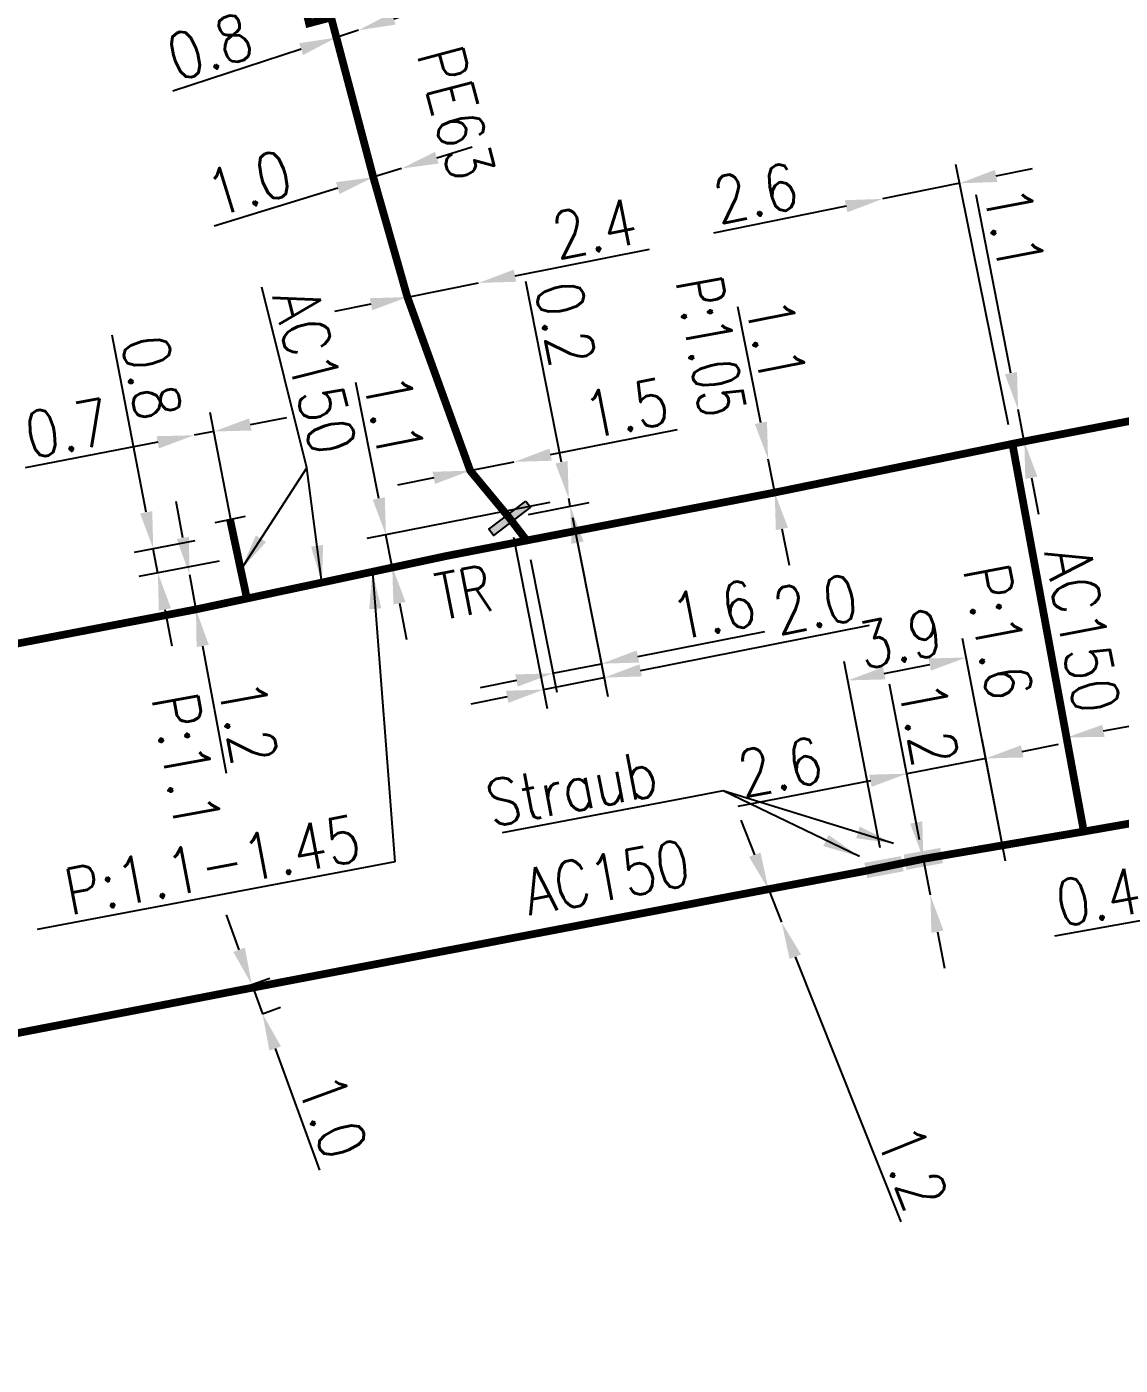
# Model space of a CAD drawing. Header units: millimetres. Extents: x 150998 to 151977, y 126997 to 128005.
# Drawn here: x 151054.68 to 151090.05, y 127779.67 to 127822.97 of the extents above; entities that cross this region are included whole.
import ezdxf
from ezdxf.enums import TextEntityAlignment as Align

# ---------------------------------------------------------------- set-up
doc = ezdxf.new("R2010")
doc.units = ezdxf.units.MM
doc.header["$PDMODE"] = 34
doc.linetypes.add('L_100_AP', pattern=[14, 10, -1.5, 1, -1.5])
doc.linetypes.add('L_100_PE', pattern=[14, 10, -1.5, 1, -1.5])
doc.layers.get('0').update_dxf_attribs({"linetype": 'CONTINUOUS'})
doc.layers.get('DEFPOINTS').update_dxf_attribs({"linetype": 'CONTINUOUS'})
doc.layers.add('L_140', color=3, linetype='CONTINUOUS')
doc.layers.add('L_340', color=7, linetype='CONTINUOUS')
doc.styles.add('G_ROMANS', font='ROMANS.SHX', dxfattribs={"width": 0.75})
doc.styles.get("Standard").update_dxf_attribs({"font": 'romans.shx', "width": 0.85})
doc.dimstyles.get("Standard").update_dxf_attribs({"dimtxt": 1.5, "dimasz": 1.2, "dimexe": 0.625, "dimexo": 0.625, "dimgap": 0.25, "dimtad": 1, "dimdec": 1, "dimzin": 0, "dimdsep": 46, "dimtxsty": 'Standard', "dimcen": -0.5, "dimadec": 0, "dimazin": 0, "dimtfac": 1, "dimtdec": 1, "dimtmove": 0, "dimatfit": 3, "dimfxl": 0, "dimtolj": 1, "dimtzin": 0, "dimarcsym": 0})

# ---------------------------------------------------------------- blocks, each defined once
blk = doc.blocks.new('*D118')
at = {"layer": 'DEFPOINTS', "color": 0, "linetype": 'Continuous', "transparency": 16777216}
for p in [(151059.946, 127805.254), (151059.946, 127805.254), (151060.154, 127804.123)]:
    blk.add_point(p, dxfattribs=at)
at = {"layer": 'L_140', "color": 0, "linetype": 'Continuous', "lineweight": -2, "transparency": 16777216}
for p, q in [((151059.729, 127806.434), (151059.511, 127807.614)), ((151059.946, 127805.254), (151060.154, 127804.123)), ((151060.371, 127802.943), (151061.13, 127798.823))]:
    blk.add_line(p, q, dxfattribs=at)
at = {"layer": 'L_140', "color": 0, "linetype": 'Continuous', "transparency": 16777216}
for points in [[(151059.925, 127806.47), (151059.532, 127806.398), (151059.946, 127805.254)], [(151060.568, 127802.979), (151060.175, 127802.907), (151060.154, 127804.123)]]:
    blk.add_solid(points, dxfattribs=at)
at = {"layer": 'L_140', "color": 0, "linetype": 'Continuous', "transparency": 16777216, "insert": (151061.843, 127800.474), "char_height": 1.5, "attachment_point": 5, "rotation": 280.4315}
blk.add_mtext('\\A1;1.2', dxfattribs=at)
blk = doc.blocks.new('*D119')
at = {"layer": 'DEFPOINTS', "color": 0, "linetype": 'Continuous', "transparency": 16777216}
for p in [(151060.096, 127809.756), (151060.096, 127809.756), (151061.519, 127805.801)]:
    blk.add_point(p, dxfattribs=at)
at = {"layer": 'L_340', "color": 0, "linetype": 'Continuous', "lineweight": -2, "transparency": 16777216}
for p, q in [((151061.401, 127806.414), (151060.616, 127810.493)), ((151061.913, 127810.106), (151063.091, 127810.332)), ((151060.734, 127809.879), (151060.096, 127809.756)), ((151058.918, 127809.529), (151054.625, 127808.703))]:
    blk.add_line(p, q, dxfattribs=at)
at = {"layer": 'L_340', "color": 0, "linetype": 'Continuous', "transparency": 16777216}
for points in [[(151061.875, 127810.302), (151061.951, 127809.909), (151060.734, 127809.879)], [(151058.88, 127809.726), (151058.956, 127809.333), (151060.096, 127809.756)]]:
    blk.add_solid(points, dxfattribs=at)
at = {"layer": 'L_340', "color": 0, "linetype": 'Continuous', "transparency": 16777216, "insert": (151055.993, 127809.985), "char_height": 1.5, "attachment_point": 5, "rotation": 10.8928}
blk.add_mtext('\\A1;0.7', dxfattribs=at)
blk = doc.blocks.new('*D120')
at = {"layer": 'DEFPOINTS', "color": 0, "linetype": 'Continuous', "transparency": 16777216}
for p in [(151060.73, 127806.463), (151058.772, 127806.087), (151061.519, 127805.801)]:
    blk.add_point(p, dxfattribs=at)
at = {"layer": 'L_340', "color": 0, "linetype": 'Continuous', "lineweight": -2, "transparency": 16777216}
for p, q in [((151058.545, 127807.265), (151057.442, 127812.995)), ((151060.116, 127806.345), (151058.158, 127805.968)), ((151058.923, 127805.301), (151058.772, 127806.087)), ((151060.906, 127805.683), (151058.309, 127805.183)), ((151059.149, 127804.123), (151059.376, 127802.944))]:
    blk.add_line(p, q, dxfattribs=at)
at = {"layer": 'L_340', "color": 0, "linetype": 'Continuous', "transparency": 16777216}
for points in [[(151058.741, 127807.303), (151058.348, 127807.227), (151058.772, 127806.087)], [(151059.346, 127804.16), (151058.953, 127804.085), (151058.923, 127805.301)]]:
    blk.add_solid(points, dxfattribs=at)
at = {"layer": 'L_340', "color": 0, "linetype": 'Continuous', "transparency": 16777216, "insert": (151058.724, 127811.626), "char_height": 1.5, "attachment_point": 5, "rotation": 280.8928}
blk.add_mtext('\\A1;0.8', dxfattribs=at)
blk = doc.blocks.new('*D121')
at = {"layer": 'DEFPOINTS', "color": 0, "linetype": 'Continuous', "transparency": 16777216}
for p in [(151072.212, 127807.706), (151066.299, 127806.534), (151068.284, 127805.857)]:
    blk.add_point(p, dxfattribs=at)
at = {"layer": 'L_140', "color": 0, "linetype": 'Continuous', "lineweight": -2, "transparency": 16777216}
for p, q in [((151066.066, 127807.711), (151065.323, 127811.464)), ((151071.599, 127807.584), (151065.686, 127806.413)), ((151066.503, 127805.504), (151066.299, 127806.534)), ((151067.671, 127805.736), (151065.89, 127805.383)), ((151066.736, 127804.327), (151066.969, 127803.15))]:
    blk.add_line(p, q, dxfattribs=at)
at = {"layer": 'L_140', "color": 0, "linetype": 'Continuous', "transparency": 16777216}
for points in [[(151066.262, 127807.75), (151065.87, 127807.673), (151066.299, 127806.534)], [(151066.932, 127804.366), (151066.54, 127804.288), (151066.503, 127805.504)]]:
    blk.add_solid(points, dxfattribs=at)
at = {"layer": 'L_140', "color": 0, "linetype": 'Continuous', "transparency": 16777216, "insert": (151066.559, 127810.37), "char_height": 1.5, "attachment_point": 5, "rotation": 281.2055}
blk.add_mtext('\\A1;1.1', dxfattribs=at)
blk = doc.blocks.new('*D122')
at = {"layer": 'DEFPOINTS', "color": 0, "linetype": 'Continuous', "transparency": 16777216}
for p in [(151078.659, 127808.983), (151078.659, 127808.983), (151078.873, 127807.904)]:
    blk.add_point(p, dxfattribs=at)
at = {"layer": 'L_140', "color": 0, "linetype": 'Continuous', "lineweight": -2, "transparency": 16777216}
for p, q in [((151078.426, 127810.16), (151077.683, 127813.912)), ((151078.873, 127807.904), (151078.659, 127808.983)), ((151079.106, 127806.727), (151079.339, 127805.55))]:
    blk.add_line(p, q, dxfattribs=at)
at = {"layer": 'L_140', "color": 0, "linetype": 'Continuous', "transparency": 16777216}
for points in [[(151078.622, 127810.199), (151078.23, 127810.121), (151078.659, 127808.983)], [(151079.302, 127806.766), (151078.91, 127806.688), (151078.873, 127807.904)]]:
    blk.add_solid(points, dxfattribs=at)
at = {"layer": 'L_140', "color": 0, "linetype": 'Continuous', "transparency": 16777216, "insert": (151078.919, 127812.819), "char_height": 1.5, "attachment_point": 5, "rotation": 281.2055}
blk.add_mtext('\\A1;1.1', dxfattribs=at)
blk = doc.blocks.new('*D123')
at = {"layer": 'DEFPOINTS', "color": 0, "linetype": 'Continuous', "transparency": 16777216}
for p in [(151086.744, 127810.588), (151086.744, 127810.588), (151086.946, 127809.558)]:
    blk.add_point(p, dxfattribs=at)
at = {"layer": 'L_140', "color": 0, "linetype": 'Continuous', "lineweight": -2, "transparency": 16777216}
for p, q in [((151086.515, 127811.766), (151085.388, 127817.536)), ((151086.946, 127809.558), (151086.744, 127810.588)), ((151087.176, 127808.38), (151087.405, 127807.202))]:
    blk.add_line(p, q, dxfattribs=at)
at = {"layer": 'L_140', "color": 0, "linetype": 'Continuous', "transparency": 16777216}
for points in [[(151086.711, 127811.804), (151086.318, 127811.728), (151086.744, 127810.588)], [(151087.372, 127808.418), (151086.979, 127808.341), (151086.946, 127809.558)]]:
    blk.add_solid(points, dxfattribs=at)
at = {"layer": 'L_140', "color": 0, "linetype": 'Continuous', "transparency": 16777216, "insert": (151086.621, 127816.439), "char_height": 1.5, "attachment_point": 5, "rotation": 281.0451}
blk.add_mtext('\\A1;1.1', dxfattribs=at)
blk = doc.blocks.new('*D140')
at = {"layer": 'DEFPOINTS', "color": 0, "linetype": 'Continuous', "transparency": 16777216}
for p in [(151061.374, 127791.77), (151061.718, 127790.831), (151062.305, 127791.045)]:
    blk.add_point(p, dxfattribs=at)
at = {"layer": 'L_140', "color": 0, "linetype": 'Continuous', "lineweight": -2, "transparency": 16777216}
for p, q in [((151061.549, 127793.112), (151061.138, 127794.239)), ((151061.961, 127791.985), (151062.548, 127792.199)), ((151061.961, 127791.985), (151062.305, 127791.045)), ((151062.305, 127791.045), (151062.892, 127791.26)), ((151062.717, 127789.918), (151064.154, 127785.984))]:
    blk.add_line(p, q, dxfattribs=at)
at = {"layer": 'L_140', "color": 0, "linetype": 'Continuous', "transparency": 16777216}
for points in [[(151061.737, 127793.18), (151061.362, 127793.043), (151061.961, 127791.985)], [(151062.904, 127789.987), (151062.529, 127789.85), (151062.305, 127791.045)]]:
    blk.add_solid(points, dxfattribs=at)
at = {"layer": 'L_140', "color": 0, "linetype": 'Continuous', "transparency": 16777216, "insert": (151064.581, 127787.731), "char_height": 1.5, "attachment_point": 5, "rotation": 290.0748}
blk.add_mtext('\\A1;1.0', dxfattribs=at)
blk = doc.blocks.new('*D141')
at = {"layer": 'DEFPOINTS', "color": 0, "linetype": 'Continuous', "transparency": 16777216}
for p in [(151078.671, 127795.073), (151079.096, 127794.004), (151079.096, 127794.004)]:
    blk.add_point(p, dxfattribs=at)
at = {"layer": 'L_140', "color": 0, "linetype": 'Continuous', "lineweight": -2, "transparency": 16777216}
for p, q in [((151078.228, 127796.188), (151077.784, 127797.303)), ((151079.252, 127795.304), (151079.252, 127795.304)), ((151078.671, 127795.073), (151079.096, 127794.004)), ((151079.539, 127792.889), (151082.949, 127784.315))]:
    blk.add_line(p, q, dxfattribs=at)
at = {"layer": 'L_140', "color": 0, "linetype": 'Continuous', "transparency": 16777216}
for points in [[(151078.414, 127796.262), (151078.042, 127796.114), (151078.671, 127795.073)], [(151079.725, 127792.963), (151079.354, 127792.815), (151079.096, 127794.004)]]:
    blk.add_solid(points, dxfattribs=at)
at = {"layer": 'L_140', "color": 0, "linetype": 'Continuous', "transparency": 16777216, "insert": (151083.326, 127786.073), "char_height": 1.5, "attachment_point": 5, "rotation": 291.6845}
blk.add_mtext('\\A1;1.2', dxfattribs=at)
blk = doc.blocks.new('*D143')
at = {"layer": 'DEFPOINTS', "color": 0, "linetype": 'Continuous', "transparency": 16777216}
for p in [(151093.399, 127796.613), (151093.744, 127796.675), (151094.329, 127794.704)]:
    blk.add_point(p, dxfattribs=at)
at = {"layer": 'L_140', "color": 0, "linetype": 'Continuous', "lineweight": -2, "transparency": 16777216}
for p, q in [((151093.684, 127796.029), (151094.614, 127794.12)), ((151094.028, 127796.091), (151094.958, 127794.182)), ((151095.855, 127794.977), (151097.036, 127795.189)), ((151094.674, 127794.766), (151094.329, 127794.704)), ((151093.148, 127794.492), (151087.92, 127793.556))]:
    blk.add_line(p, q, dxfattribs=at)
at = {"layer": 'L_140', "color": 0, "linetype": 'Continuous', "transparency": 16777216}
for points in [[(151095.82, 127795.174), (151095.89, 127794.78), (151094.674, 127794.766)], [(151093.113, 127794.689), (151093.183, 127794.296), (151094.329, 127794.704)]]:
    blk.add_solid(points, dxfattribs=at)
at = {"layer": 'L_140', "color": 0, "linetype": 'Continuous', "transparency": 16777216, "insert": (151089.334, 127794.825), "char_height": 1.5, "attachment_point": 5, "rotation": 10.1568}
blk.add_mtext('\\A1;0.4', dxfattribs=at)
blk = doc.blocks.new('*D151')
at = {"layer": 'DEFPOINTS', "color": 0, "linetype": 'Continuous', "transparency": 16777216}
for p in [(151082.358, 127817.402), (151082.358, 127817.402), (151086.561, 127809.479)]:
    blk.add_point(p, dxfattribs=at)
at = {"layer": 'L_140', "color": 0, "linetype": 'Continuous', "lineweight": -2, "transparency": 16777216}
for p, q in [((151086.438, 127810.091), (151084.734, 127818.52)), ((151086.034, 127818.145), (151087.21, 127818.383)), ((151084.858, 127817.907), (151082.358, 127817.402)), ((151081.182, 127817.164), (151076.897, 127816.298))]:
    blk.add_line(p, q, dxfattribs=at)
at = {"layer": 'L_140', "color": 0, "linetype": 'Continuous', "transparency": 16777216}
for points in [[(151085.995, 127818.341), (151086.074, 127817.949), (151084.858, 127817.907)], [(151081.143, 127817.36), (151081.222, 127816.968), (151082.358, 127817.402)]]:
    blk.add_solid(points, dxfattribs=at)
at = {"layer": 'L_140', "color": 0, "linetype": 'Continuous', "transparency": 16777216, "insert": (151078.254, 127817.593), "char_height": 1.5, "attachment_point": 5, "rotation": 11.4265}
blk.add_mtext('\\A1;2.6', dxfattribs=at)
blk = doc.blocks.new('*D152')
at = {"layer": 'DEFPOINTS', "color": 0, "linetype": 'Continuous', "transparency": 16777216}
for p in [(151069.024, 127808.613), (151070.447, 127808.895), (151070.447, 127808.895)]:
    blk.add_point(p, dxfattribs=at)
at = {"layer": 'L_140', "color": 0, "linetype": 'Continuous', "lineweight": -2, "transparency": 16777216}
for p, q in [((151071.624, 127809.129), (151075.733, 127809.945)), ((151069.024, 127808.613), (151070.447, 127808.895)), ((151067.847, 127808.379), (151066.67, 127808.146))]:
    blk.add_line(p, q, dxfattribs=at)
at = {"layer": 'L_140', "color": 0, "linetype": 'Continuous', "transparency": 16777216}
for points in [[(151071.585, 127809.325), (151071.663, 127808.933), (151070.447, 127808.895)], [(151067.808, 127808.575), (151067.886, 127808.183), (151069.024, 127808.613)]]:
    blk.add_solid(points, dxfattribs=at)
at = {"layer": 'L_140', "color": 0, "linetype": 'Continuous', "transparency": 16777216, "insert": (151074.072, 127810.635), "char_height": 1.5, "attachment_point": 5, "rotation": 11.23}
blk.add_mtext('\\A1;1.5', dxfattribs=at)
blk = doc.blocks.new('*D153')
at = {"layer": 'DEFPOINTS', "color": 0, "linetype": 'Continuous', "transparency": 16777216}
for p in [(151069.297, 127814.684), (151069.297, 127814.684), (151066.992, 127814.227)]:
    blk.add_point(p, dxfattribs=at)
at = {"layer": 'L_140', "color": 0, "linetype": 'Continuous', "lineweight": -2, "transparency": 16777216}
for p, q in [((151070.474, 127814.918), (151074.822, 127815.781)), ((151066.992, 127814.227), (151069.297, 127814.684)), ((151065.815, 127813.993), (151064.638, 127813.759))]:
    blk.add_line(p, q, dxfattribs=at)
at = {"layer": 'L_140', "color": 0, "linetype": 'Continuous', "transparency": 16777216}
for points in [[(151070.435, 127815.114), (151070.513, 127814.722), (151069.297, 127814.684)], [(151065.776, 127814.189), (151065.854, 127813.797), (151066.992, 127814.227)]]:
    blk.add_solid(points, dxfattribs=at)
at = {"layer": 'L_140', "color": 0, "linetype": 'Continuous', "transparency": 16777216, "insert": (151073.042, 127816.447), "char_height": 1.5, "attachment_point": 5, "rotation": 11.23}
blk.add_mtext('\\A1;2.4', dxfattribs=at)
blk = doc.blocks.new('*D154')
at = {"layer": 'DEFPOINTS', "color": 0, "linetype": 'Continuous', "transparency": 16777216}
for p in [(151065.889, 127818.104), (151066.797, 127818.383), (151066.797, 127818.383)]:
    blk.add_point(p, dxfattribs=at)
at = {"layer": 'L_140', "color": 0, "linetype": 'Continuous', "lineweight": -2, "transparency": 16777216}
for p, q in [((151067.944, 127818.736), (151069.091, 127819.089)), ((151066.797, 127818.383), (151065.889, 127818.104)), ((151064.742, 127817.751), (151060.738, 127816.519))]:
    blk.add_line(p, q, dxfattribs=at)
at = {"layer": 'L_140', "color": 0, "linetype": 'Continuous', "transparency": 16777216}
for points in [[(151067.885, 127818.927), (151068.002, 127818.545), (151066.797, 127818.383)], [(151064.683, 127817.942), (151064.8, 127817.56), (151065.889, 127818.104)]]:
    blk.add_solid(points, dxfattribs=at)
at = {"layer": 'L_140', "color": 0, "linetype": 'Continuous', "transparency": 16777216, "insert": (151061.872, 127817.914), "char_height": 1.5, "attachment_point": 5, "rotation": 17.0992}
blk.add_mtext('\\A1;1.0', dxfattribs=at)
blk = doc.blocks.new('*D155')
at = {"layer": 'DEFPOINTS', "color": 0, "linetype": 'Continuous', "transparency": 16777216}
for p in [(151065.409, 127822.856), (151065.409, 127822.856), (151064.696, 127822.622)]:
    blk.add_point(p, dxfattribs=at)
at = {"layer": 'L_140', "color": 0, "linetype": 'Continuous', "lineweight": -2, "transparency": 16777216}
for p, q in [((151066.549, 127823.231), (151067.689, 127823.605)), ((151065.409, 127822.856), (151064.696, 127822.622)), ((151063.556, 127822.248), (151059.403, 127820.883))]:
    blk.add_line(p, q, dxfattribs=at)
at = {"layer": 'L_140', "color": 0, "linetype": 'Continuous', "transparency": 16777216}
for points in [[(151066.487, 127823.421), (151066.611, 127823.041), (151065.409, 127822.856)], [(151063.494, 127822.438), (151063.619, 127822.058), (151064.696, 127822.622)]]:
    blk.add_solid(points, dxfattribs=at)
at = {"layer": 'L_140', "color": 0, "linetype": 'Continuous', "transparency": 16777216, "insert": (151060.598, 127822.328), "char_height": 1.5, "attachment_point": 5, "rotation": 18.1874}
blk.add_mtext('\\A1;0.8', dxfattribs=at)
blk = doc.blocks.new('L_340_07')
at = {"color": 0, "linetype": 'Continuous', "flags": 128}
blk.add_lwpolyline([(1.25, -0.5), (1.25, 0.5)], dxfattribs=at)
at = {"color": 0, "linetype": 'Continuous', "const_width": 0.25, "flags": 128}
blk.add_lwpolyline([(0, 0), (1.25, 0)], dxfattribs=at)
at = {"color": 0, "linetype": 'Continuous', "style": 'G_ROMANS', "width": 0.75, "flags": 3}
for tag, p in [('DEF_LEG', (0.723, -3.465)), ('DEF_COUP', (0.723, -5.965)), ('DEF_TYPE', (0.723, -8.465))]:
    blk.add_attdef(tag, text='', height=1.2, dxfattribs=at).set_placement(p, align=Align.MIDDLE)
blk = doc.blocks.new('L_340_19')
at = {"linetype": 'Continuous'}
blk.add_hatch(color=0, dxfattribs=at).paths.add_polyline_path([(0.125, 0.75), (-0.125, 0.75), (-0.125, -0.75), (0.125, -0.75)])
at = {"color": 0, "linetype": 'Continuous'}
blk.add_lwpolyline([(-0.125, 0.75), (0.125, 0.75), (0.125, -0.75), (-0.125, -0.75)], close=True, dxfattribs=at)
at = {"color": 0, "linetype": 'Continuous', "width": 0.75}
for tag, height, flags, p in [('TR', 1.5, 8, (0, 3)), ('DEF_LEG', 1.2, 3, (0, -5)), ('DEF_COUP', 1.2, 3, (0, -7.5)), ('DEF_TYPE', 1.2, 3, (0, -10))]:
    blk.add_attdef(tag, text='', height=height, dxfattribs=dict(at, flags=flags)).set_placement(p, align=Align.MIDDLE)
blk = doc.blocks.new('L_340_02')
at = {"color": 0, "linetype": 'Continuous'}
blk.add_solid([(-0.75, 0.5), (0.75, 0.5), (-0.75, 0), (0.75, 0)], dxfattribs=at)
at = {"color": 0, "linetype": 'Continuous', "width": 0.75, "flags": 3}
for tag, p in [('DEF_LEG', (0, -4.5)), ('DEF_COUP', (0, -7)), ('DEF_TYPE', (0, -9.5))]:
    blk.add_attdef(tag, text='', height=1.2, dxfattribs=at).set_placement(p, align=Align.MIDDLE)
blk = doc.blocks.new('*D924')
at = {"layer": 'DEFPOINTS', "color": 0, "linetype": 'Continuous', "transparency": 16777216}
for p in [(151072.212, 127807.706), (151070.849, 127806.353), (151073.27, 127802.367)]:
    blk.add_point(p, dxfattribs=at)
at = {"layer": 'L_140', "color": 0, "linetype": 'Continuous', "lineweight": -2, "transparency": 16777216}
for p, q in [((151072.334, 127807.093), (151073.391, 127801.754)), ((151070.971, 127805.74), (151071.822, 127801.443)), ((151074.447, 127802.6), (151078.556, 127803.414)), ((151071.7, 127802.056), (151073.27, 127802.367)), ((151070.523, 127801.823), (151069.346, 127801.59))]:
    blk.add_line(p, q, dxfattribs=at)
at = {"layer": 'L_140', "color": 0, "linetype": 'Continuous', "transparency": 16777216}
for points in [[(151074.408, 127802.796), (151074.486, 127802.404), (151073.27, 127802.367)], [(151070.484, 127802.019), (151070.562, 127801.627), (151071.7, 127802.056)]]:
    blk.add_solid(points, dxfattribs=at)
at = {"layer": 'L_140', "color": 0, "linetype": 'Continuous', "transparency": 16777216, "insert": (151076.896, 127804.105), "char_height": 1.5, "attachment_point": 5, "rotation": 11.2055}
blk.add_mtext('\\A1;1.6', dxfattribs=at)
blk = doc.blocks.new('*D925')
at = {"layer": 'DEFPOINTS', "color": 0, "linetype": 'Continuous', "transparency": 16777216}
for p in [(151072.212, 127807.706), (151070.299, 127807.072), (151073.359, 127801.918)]:
    blk.add_point(p, dxfattribs=at)
at = {"layer": 'L_340', "color": 0, "linetype": 'Continuous', "lineweight": -2, "transparency": 16777216}
for p, q in [((151072.334, 127807.093), (151073.48, 127801.305)), ((151070.42, 127806.459), (151071.518, 127800.917)), ((151074.536, 127802.151), (151081.937, 127803.618)), ((151071.397, 127801.53), (151073.359, 127801.918)), ((151070.22, 127801.296), (151069.043, 127801.063))]:
    blk.add_line(p, q, dxfattribs=at)
at = {"layer": 'L_340', "color": 0, "linetype": 'Continuous', "transparency": 16777216}
for points in [[(151074.497, 127802.348), (151074.575, 127801.955), (151073.359, 127801.918)], [(151070.181, 127801.493), (151070.259, 127801.1), (151071.397, 127801.53)]]:
    blk.add_solid(points, dxfattribs=at)
at = {"layer": 'L_340', "color": 0, "linetype": 'Continuous', "transparency": 16777216, "insert": (151080.187, 127804.29), "char_height": 1.5, "attachment_point": 5, "rotation": 11.2055}
blk.add_mtext('\\A1;2.0', dxfattribs=at)
blk = doc.blocks.new('*D926')
at = {"layer": 'DEFPOINTS', "color": 0, "linetype": 'Continuous', "transparency": 16777216}
for p in [(151072.212, 127807.706), (151072.212, 127807.706), (151070.299, 127807.072)]:
    blk.add_point(p, dxfattribs=at)
at = {"layer": 'L_340', "color": 0, "linetype": 'Continuous', "lineweight": -2, "transparency": 16777216}
for p, q in [((151071.979, 127808.883), (151070.821, 127814.727)), ((151072.261, 127807.461), (151072.212, 127807.706)), ((151070.912, 127807.193), (151072.874, 127807.582)), ((151072.494, 127806.283), (151072.727, 127805.106))]:
    blk.add_line(p, q, dxfattribs=at)
at = {"layer": 'L_340', "color": 0, "linetype": 'Continuous', "transparency": 16777216}
for points in [[(151072.175, 127808.922), (151071.783, 127808.844), (151072.212, 127807.706)], [(151072.69, 127806.322), (151072.298, 127806.245), (151072.261, 127807.461)]]:
    blk.add_solid(points, dxfattribs=at)
at = {"layer": 'L_340', "color": 0, "linetype": 'Continuous', "transparency": 16777216, "insert": (151072.11, 127813.365), "char_height": 1.5, "attachment_point": 5, "rotation": 281.2055}
blk.add_mtext('\\A1;0.2', dxfattribs=at)
blk = doc.blocks.new('*D971')
at = {"layer": 'DEFPOINTS', "color": 0, "linetype": 'Continuous', "transparency": 16777216}
for p in [(151092.657, 127800.759), (151088.871, 127796.938), (151093.399, 127796.613)]:
    blk.add_point(p, dxfattribs=at)
at = {"layer": 'L_140', "color": 0, "linetype": 'Continuous', "lineweight": -2, "transparency": 16777216}
for p, q in [((151093.289, 127797.228), (151092.546, 127801.375)), ((151092.657, 127800.759), (151097.019, 127801.541)), ((151088.761, 127797.554), (151088.215, 127800.599)), ((151089.507, 127800.195), (151091.475, 127800.548))]:
    blk.add_line(p, q, dxfattribs=at)
at = {"layer": 'L_140', "color": 0, "linetype": 'Continuous', "transparency": 16777216}
for points in [[(151089.472, 127800.392), (151089.542, 127799.998), (151088.326, 127799.984)], [(151091.44, 127800.745), (151091.511, 127800.351), (151092.657, 127800.759)]]:
    blk.add_solid(points, dxfattribs=at)
at = {"layer": 'L_140', "color": 0, "linetype": 'Continuous', "transparency": 16777216, "insert": (151095.252, 127802.24), "char_height": 1.5, "attachment_point": 5, "rotation": 10.1568}
blk.add_mtext('\\A1;4.4', dxfattribs=at)
blk = doc.blocks.new('*D972')
at = {"layer": 'DEFPOINTS', "color": 0, "linetype": 'Continuous', "transparency": 16777216}
for p in [(151085.699, 127799.303), (151083.68, 127796.054), (151086.461, 127795.37)]:
    blk.add_point(p, dxfattribs=at)
at = {"layer": 'L_340', "color": 0, "linetype": 'Continuous', "lineweight": -2, "transparency": 16777216}
for p, q in [((151086.342, 127795.983), (151085.58, 127799.917)), ((151086.877, 127799.531), (151088.055, 127799.759)), ((151083.561, 127796.667), (151083.028, 127799.423)), ((151085.699, 127799.303), (151083.147, 127798.809)), ((151081.968, 127798.581), (151077.677, 127797.75))]:
    blk.add_line(p, q, dxfattribs=at)
at = {"layer": 'L_340', "color": 0, "linetype": 'Continuous', "transparency": 16777216}
for points in [[(151086.839, 127799.728), (151086.915, 127799.335), (151085.699, 127799.303)], [(151081.93, 127798.777), (151082.006, 127798.385), (151083.147, 127798.809)]]:
    blk.add_solid(points, dxfattribs=at)
at = {"layer": 'L_340', "color": 0, "linetype": 'Continuous', "transparency": 16777216, "insert": (151079.043, 127799.033), "char_height": 1.5, "attachment_point": 5, "rotation": 10.9558}
blk.add_mtext('\\A1;2.6', dxfattribs=at)
blk = doc.blocks.new('*D973')
at = {"layer": 'DEFPOINTS', "color": 0, "linetype": 'Continuous', "transparency": 16777216}
for p in [(151085.067, 127802.568), (151082.406, 127795.792), (151086.461, 127795.37)]:
    blk.add_point(p, dxfattribs=at)
at = {"layer": 'L_340', "color": 0, "linetype": 'Continuous', "lineweight": -2, "transparency": 16777216}
for p, q in [((151086.342, 127795.983), (151084.948, 127803.182)), ((151082.288, 127796.406), (151081.119, 127802.441)), ((151082.416, 127802.055), (151083.889, 127802.34))]:
    blk.add_line(p, q, dxfattribs=at)
at = {"layer": 'L_340', "color": 0, "linetype": 'Continuous', "transparency": 16777216}
for points in [[(151083.851, 127802.536), (151083.927, 127802.144), (151085.067, 127802.568)], [(151082.378, 127802.251), (151082.454, 127801.859), (151081.238, 127801.827)]]:
    blk.add_solid(points, dxfattribs=at)
at = {"layer": 'L_340', "color": 0, "linetype": 'Continuous', "transparency": 16777216, "insert": (151082.93, 127803.173), "char_height": 1.5, "attachment_point": 5, "rotation": 10.9558}
blk.add_mtext('\\A1;3.9', dxfattribs=at)
blk = doc.blocks.new('*D974')
at = {"layer": 'DEFPOINTS', "color": 0, "linetype": 'Continuous', "transparency": 16777216}
for p in [(151083.68, 127796.054), (151083.908, 127794.876), (151083.908, 127794.876)]:
    blk.add_point(p, dxfattribs=at)
at = {"layer": 'L_340', "color": 0, "linetype": 'Continuous', "lineweight": -2, "transparency": 16777216}
for p, q in [((151083.452, 127797.232), (151082.586, 127801.706)), ((151083.908, 127794.876), (151083.68, 127796.054)), ((151084.136, 127793.697), (151084.364, 127792.519))]:
    blk.add_line(p, q, dxfattribs=at)
at = {"layer": 'L_340', "color": 0, "linetype": 'Continuous', "transparency": 16777216}
for points in [[(151083.648, 127797.27), (151083.256, 127797.194), (151083.68, 127796.054)], [(151084.332, 127793.735), (151083.94, 127793.659), (151083.908, 127794.876)]]:
    blk.add_solid(points, dxfattribs=at)
at = {"layer": 'L_340', "color": 0, "linetype": 'Continuous', "transparency": 16777216, "insert": (151083.852, 127800.428), "char_height": 1.5, "attachment_point": 5, "rotation": 280.9558}
blk.add_mtext('\\A1;1.2', dxfattribs=at)

msp = doc.modelspace()

# ---------------------------------------------------------------- linework, layer by layer
at = {"layer": 'L_140', "linetype": 'L_100_PE'}
msp.add_lwpolyline([(151070.299, 127807.072, 0.25, 0.25, 0), (151069.024, 127808.613, 0.25, 0.25, 0), (151066.992, 127814.227, 0.25, 0.25, 0), (151065.889, 127818.104, 0.25, 0.25, 0), (151064.696, 127822.622, 0.25, 0.25, 0), (151064.525, 127823.272, 0.25, 0.25, 0), (151063.81, 127823.083, 0.25, 0.25, 0), (151063.428, 127824.72, 0.25, 0.25, 0), (151062.793, 127827.447, 0.25, 0.25, 0), (151063.728, 127827.735, 0.25, 0.25, 0), (151062.897, 127830.878, 0.25, 0.25, 0), (151062.125, 127833.798, 0.25, 0.25, 0), (151060.88, 127837.964, 0, 0, 0)], format="xyseb", dxfattribs=at)
at = {"layer": 'L_140', "linetype": 'L_100_AP'}
msp.add_lwpolyline([(151169.786, 127825.237, 0.25, 0.25, 0), (151158.86, 127823.158, 0.25, 0.25, 0), (151131.342, 127817.971, 0.25, 0.25, 0), (151111.787, 127814.252, 0.25, 0.25, 0), (151094.77, 127811.117, 0.25, 0.25, 0), (151093.526, 127810.853, 0.25, 0.25, 0), (151092.282, 127810.588, 0.25, 0.25, 0), (151086.946, 127809.558, 0.25, 0.25, 0), (151086.561, 127809.479, 0.25, 0.25, 0), (151078.873, 127807.904, 0.25, 0.25, 0), (151070.849, 127806.353, 0.25, 0.25, 0), (151068.284, 127805.857, 0.25, 0.25, 0), (151061.802, 127804.475, 0.25, 0.25, 0), (151060.154, 127804.123, 0.25, 0.25, 0), (151049.537, 127802.094, 0.25, 0.25, 0), (151034.428, 127799.261, 0.25, 0.25, 0), (151018.927, 127796.194, 0.25, 0.25, 0), (151000, 127792.824, 0, 0, 0)], format="xyseb", dxfattribs=at)
at = {"layer": 'L_140', "linetype": 'L_100_AP', "const_width": 0.25, "flags": 128}
for points in [[(151086.561, 127809.479), (151088.871, 127796.938)], [(151061.519, 127805.801), (151061.802, 127804.475)], [(151081.82, 127795.666), (151082.119, 127795.733), (151083.68, 127796.054), (151088.871, 127796.938), (151093.206, 127797.696), (151093.377, 127797.73), (151106.14, 127800.271), (151118.604, 127802.747)], [(151000, 127779.799), (151001.944, 127780.17), (151015.57, 127782.788), (151031.224, 127786.001), (151049.902, 127789.55), (151061.374, 127791.77), (151078.671, 127795.073), (151081.82, 127795.666)]]:
    msp.add_lwpolyline(points, dxfattribs=at)
at = {"layer": 'L_140', "linetype": 'L_100_AP', "const_width": 0.25}
msp.add_lwpolyline([(151070.849, 127806.353), (151070.299, 127807.072)], dxfattribs=at)

# ---------------------------------------------------------------- block references
at = {"layer": 'L_340'}
ref = msp.add_blockref('L_340_19', (151070.299, 127807.072), dxfattribs=dict(at, rotation=307.4277313664233))
ref.add_attrib('TR', 'TR', dxfattribs={"layer": '0', "color": 0, "linetype": 'Continuous', "height": 1.5, "rotation": 11.2055, "width": 0.75, "flags": 8}).set_placement((151068.817, 127804.671), align=Align.MIDDLE)
at = {"layer": 'L_340', "rotation": 102.0404954716237}
msp.add_blockref('L_340_07', (151061.519, 127805.801), dxfattribs=at)
at = {"layer": 'L_340', "xscale": 0.8000000000068016, "rotation": 10.43935213801151}
for p in [(151082.453, 127795.542), (151083.725, 127795.808)]:
    msp.add_blockref('L_340_02', p, dxfattribs=at)

# ---------------------------------------------------------------- texts
at = {"layer": 'L_140', "linetype": 'Continuous'}
for s, rotation, width, p in [('P:1.05', 280.2391, 0.7, (151075.669, 127814.738)), ('AC150', 280.694, 0.85, (151087.594, 127805.972)), ('AC150', 10.7582, 0.85, (151070.926, 127794.219))]:
    msp.add_text(s, height=1.5, rotation=rotation, dxfattribs=dict(at, width=width)).set_placement(p)
at = {"layer": 'L_140', "linetype": 'Continuous', "char_height": 1.5}
for s, insert, attachment_point, rotation in [('PE63', (151068.403, 127817.88), 9, 284.7813), ('AC150', (151063.922, 127809.006), 9, 283.9626), ('P:1.6', (151084.955, 127805.437), 7, 280.694), ('P:1.1', (151058.707, 127801.274), 7, 280.4315), ('P:1.1-1.45', (151065.577, 127796.022), 9, 10.7364)]:
    msp.add_mtext(s, dxfattribs=dict(at, insert=insert, attachment_point=attachment_point, rotation=rotation))
at = {"layer": 'L_340', "linetype": 'Continuous', "insert": (151069.713, 127797.083), "char_height": 1.5, "attachment_point": 7, "rotation": 10.7535}
msp.add_mtext('Straub', dxfattribs=at)

# ---------------------------------------------------------------- dimensions: what is measured, and where the dimension line sits
at = {"layer": 'L_140', "linetype": 'Continuous'}
for base, p1, p2, angle, picture, middle in [((151065.4089, 127822.8563), (151064.6964, 127822.6222), (151065.4089, 127822.8563), 198.1874, '*D155', (151060.9098, 127821.3782)), ((151066.79662, 127818.38313), (151065.88861, 127818.10381), (151066.79662, 127818.38313), 197.09918, '*D154', (151062.16612, 127816.95868)), ((151082.3585, 127817.402), (151086.5614, 127809.4788), (151082.3585, 127817.402), 11.4265, '*D151', (151078.4517, 127816.6124)), ((151069.297, 127814.684), (151066.992, 127814.227), (151069.297, 127814.684), 191.23, '*D153', (151073.236, 127815.466)), ((151086.7445, 127810.5881), (151086.9456, 127809.5575), (151086.7445, 127810.5881), 281.0451, '*D123', (151085.6398, 127816.2476)), ((151078.659, 127808.983), (151078.873, 127807.904), (151078.659, 127808.983), 281.2055, '*D122', (151077.938, 127812.625)), ((151066.299, 127806.534), (151068.284, 127805.857), (151072.212, 127807.706), 281.2055, '*D121', (151065.578, 127810.176)), ((151070.447, 127808.895), (151069.024, 127808.613), (151070.447, 127808.895), 191.23, '*D152', (151074.267, 127809.654)), ((151073.27, 127802.367), (151070.849, 127806.353), (151072.212, 127807.706), 191.2055, '*D924', (151077.09, 127803.124)), ((151059.946, 127805.254), (151060.154, 127804.123), (151059.946, 127805.254), 280.4315, '*D118', (151060.859, 127800.293)), ((151092.657, 127800.759), (151088.871, 127796.938), (151093.399, 127796.613), 190.1568, '*D971', (151095.429, 127801.256)), ((151079.096, 127794.004), (151078.671, 127795.073), (151079.096, 127794.004), 111.6845, '*D141', (151082.397, 127785.704)), ((151094.329, 127794.704), (151093.744, 127796.675), (151093.399, 127796.613), 10.1568, '*D143', (151089.51, 127793.841)), ((151062.305, 127791.045), (151061.374, 127791.77), (151061.718, 127790.831), 110.0748, '*D140', (151063.641, 127787.387))]:
    dim = msp.add_linear_dim(base=base, p1=p1, p2=p2, angle=angle, dimstyle='Standard', dxfattribs=at)
    dim.commit()
    dim.dimension.update_dxf_attribs({"geometry": picture, "text_midpoint": middle, "dimtype": 160})
at = {"layer": 'L_340', "linetype": 'Continuous'}
for base, p1, p2, angle, picture, middle in [((151072.2122, 127807.7058), (151070.298909, 127807.07191), (151072.2122, 127807.7058), 281.205472, '*D926', (151071.129515, 127813.171018)), ((151058.772, 127806.087), (151061.519, 127805.801), (151060.73, 127806.463), 280.8928, '*D120', (151057.742, 127811.437)), ((151060.096165561, 127809.756036103), (151061.519266582, 127805.800646263), (151060.096165561, 127809.756036103), 10.892829604, '*D119', (151056.182264402, 127809.002845501)), ((151073.359, 127801.918), (151070.299, 127807.072), (151072.212, 127807.706), 191.2055, '*D925', (151080.381, 127803.309)), ((151085.067, 127802.568), (151082.406, 127795.792), (151086.461, 127795.37), 190.9558, '*D973', (151083.12, 127802.191)), ((151083.908, 127794.876), (151083.68, 127796.054), (151083.908, 127794.876), 100.9558, '*D974', (151082.87, 127800.238)), ((151085.699, 127799.303), (151083.68, 127796.054), (151086.461, 127795.37), 190.9558, '*D972', (151079.233, 127798.052))]:
    dim = msp.add_linear_dim(base=base, p1=p1, p2=p2, angle=angle, dimstyle='Standard', dxfattribs=at)
    dim.commit()
    dim.dimension.update_dxf_attribs({"geometry": picture, "text_midpoint": middle, "dimtype": 160})

# ---------------------------------------------------------------- leaders
at = {"layer": 'L_140', "linetype": 'Continuous', "annotation_type": 0, "has_hookline": 1, "hookline_direction": 1}
for points, text_width, horizontal_direction in [([(151064.228, 127804.992), (151063.739, 127808.703)], 5.768, (0.241289, -0.970453, 0)), ([(151065.861, 127805.34), (151066.584, 127795.959), (151065.405, 127795.735)], 10.321, (0.982495, 0.186291, 0))]:
    msp.add_leader(points, dimstyle='Standard', dxfattribs=dict(at, text_width=text_width, horizontal_direction=horizontal_direction))
at = {"layer": 'L_140', "linetype": 'Continuous'}
msp.add_leader([(151061.604, 127805.405), (151063.739, 127808.703)], dimstyle='Standard', dxfattribs=at)
at = {"layer": 'L_340', "linetype": 'Continuous', "annotation_type": 0, "has_hookline": 1, "hookline_direction": 1, "text_width": 5.829, "horizontal_direction": (0.982439, 0.186584, 0)}
msp.add_leader([(151081.612, 127796.126), (151077.205, 127798.251), (151076.026, 127798.027)], dimstyle='Standard', dxfattribs=at)
at = {"layer": 'L_340', "linetype": 'Continuous'}
msp.add_leader([(151082.711, 127796.556), (151077.205, 127798.251)], dimstyle='Standard', dxfattribs=at)

doc.saveas('drawing.dxf')
